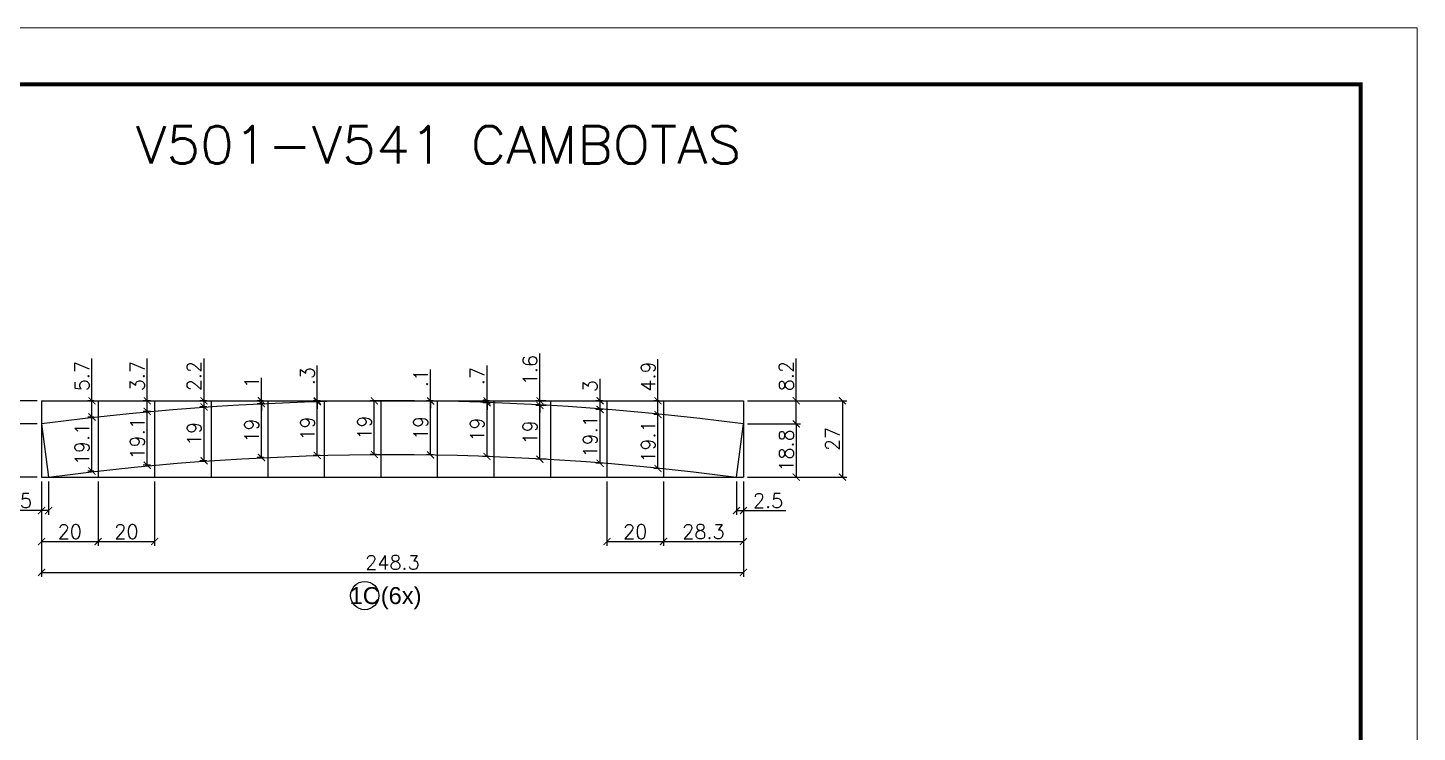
# Model space of a CAD drawing. Extents: x -15895 to 12929, y -2522 to 15173.
# Drawn here: x 11946 to 12929, y 4921 to 5419 of the extents above; entities that cross this region are included whole.
import ezdxf
from ezdxf.enums import TextEntityAlignment as Align

# ---------------------------------------------------------------- set-up
doc = ezdxf.new("R2010")
doc.units = 0
doc.header["$PDMODE"] = 35
doc.header["$PDSIZE"] = -10
doc.linetypes.add('DASHED', pattern=[0.75, 0.5, -0.25])
doc.layers.add('COTA', color=241, linetype='Continuous')
doc.layers.add('Romaneio', color=10, linetype='Continuous')
for name, color, linetype, lineweight in [('Folhas', 255, 'Continuous', 9), ('SARRAFO DE PRESSAO', 251, 'DASHED', 9), ('Texto Seção', 7, 'Continuous', 15)]:
    doc.layers.add(name, color=color, linetype=linetype, lineweight=lineweight)
doc.styles.add('ARIAL', font='arial.ttf')
doc.styles.add('REGUA-120', font='ROMANS.shx', dxfattribs={"height": 15})
doc.styles.add('Romans', font='romans.shx')
doc.dimstyles.new('Cota Seção (2x)', dxfattribs={"dimtxt": 10, "dimasz": 5, "dimexe": 3, "dimexo": 3, "dimgap": 2, "dimtad": 3, "dimdec": 1, "dimlfac": 0.5, "dimzin": 12, "dimdsep": 46, "dimtxsty": 'Romans', "dimblk": 'ARCHTICK', "dimcen": 0, "dimclrd": 4, "dimclre": 4, "dimclrt": 1, "dimadec": 1, "dimazin": 3, "dimtfac": 1, "dimtdec": 1, "dimtmove": 0, "dimatfit": 3, "dimldrblk": 'OBLIQUE', "dimfxl": 1, "dimtolj": 1, "dimtzin": 12, "dimarcsym": 0})

# ---------------------------------------------------------------- blocks, each defined once
blk = doc.blocks.new('9999999999')
at = {"layer": 'Folhas'}
blk.add_lwpolyline([(98138.98, 34190.21), (99623.98, 34190.21), (99623.98, 35240.21), (98138.98, 35240.21)], close=True, dxfattribs=at)
at = {"layer": 'Folhas', "color": 30, "const_width": 3}
blk.add_lwpolyline([(98213.98, 34230.21), (99583.98, 34230.21), (99583.98, 35200.21), (98213.98, 35200.21)], close=True, dxfattribs=at)
blk = doc.blocks.new('_ArchTick')
at = {"color": 0, "linetype": 'ByBlock', "const_width": 0.15}
blk.add_lwpolyline([(-0.5, -0.5), (0.5, 0.5)], dxfattribs=at)
blk = doc.blocks.new('*D2555')
at = {"layer": 'COTA', "color": 4, "lineweight": -2, "transparency": 16777216}
for p, q in [((11955.68, 5098.26), (11955.68, 5030.78)), ((12452.22, 5098.26), (12452.22, 5030.78)), ((11955.68, 5033.78), (12452.22, 5033.78))]:
    blk.add_line(p, q, dxfattribs=at)
at = {"layer": 'Defpoints', "color": 0, "transparency": 16777216}
for p in [(11955.68, 5101.26), (12452.22, 5101.26), (12452.22, 5033.78)]:
    blk.add_point(p, dxfattribs=at)
at = {"layer": 'COTA', "color": 4, "lineweight": -2, "transparency": 16777216, "xscale": 5, "yscale": 5, "zscale": 5, "rotation": 180}
blk.add_blockref('_ArchTick', (11955.68, 5033.78), dxfattribs=at)
at = {"layer": 'COTA', "color": 4, "lineweight": -2, "transparency": 16777216, "xscale": 5, "yscale": 5, "zscale": 5}
blk.add_blockref('_ArchTick', (12452.22, 5033.78), dxfattribs=at)
at = {"layer": 'COTA', "color": 1, "transparency": 16777216, "insert": (12203.95, 5040.78), "char_height": 10, "attachment_point": 5, "style": 'Romans'}
blk.add_mtext('\\A1;248.3', dxfattribs=at)
blk = doc.blocks.new('_Oblique')
at = {"color": 0, "linetype": 'ByBlock', "lineweight": -2}
blk.add_line((-0.5, -0.5), (0.5, 0.5), dxfattribs=at)
blk = doc.blocks.new('*D2556')
at = {"layer": 'COTA', "color": 4, "lineweight": -2, "transparency": 16777216}
for p, q in [((11955.68, 5098.26), (11955.68, 5052.66)), ((11995.68, 5098.26), (11995.68, 5052.66)), ((11955.68, 5055.66), (11995.68, 5055.66))]:
    blk.add_line(p, q, dxfattribs=at)
at = {"layer": 'Defpoints', "color": 0, "transparency": 16777216}
for p in [(11955.68, 5101.26), (11995.68, 5101.26), (11995.68, 5055.66)]:
    blk.add_point(p, dxfattribs=at)
at = {"layer": 'COTA', "color": 4, "lineweight": -2, "transparency": 16777216, "xscale": 5, "yscale": 5, "zscale": 5, "rotation": 180}
blk.add_blockref('_ArchTick', (11955.68, 5055.66), dxfattribs=at)
at = {"layer": 'COTA', "color": 4, "lineweight": -2, "transparency": 16777216, "xscale": 5, "yscale": 5, "zscale": 5}
blk.add_blockref('_ArchTick', (11995.68, 5055.66), dxfattribs=at)
at = {"layer": 'COTA', "color": 1, "transparency": 16777216, "insert": (11975.68, 5062.66), "char_height": 10, "attachment_point": 5, "style": 'Romans'}
blk.add_mtext('\\A1;20', dxfattribs=at)
blk = doc.blocks.new('*D2557')
at = {"layer": 'COTA', "color": 4, "lineweight": -2, "transparency": 16777216}
for p, q in [((11995.68, 5098.26), (11995.68, 5052.66)), ((12035.68, 5098.26), (12035.68, 5052.66)), ((11995.68, 5055.66), (12035.68, 5055.66))]:
    blk.add_line(p, q, dxfattribs=at)
at = {"layer": 'Defpoints', "color": 0, "transparency": 16777216}
for p in [(11995.68, 5101.26), (12035.68, 5101.26), (12035.68, 5055.66)]:
    blk.add_point(p, dxfattribs=at)
at = {"layer": 'COTA', "color": 4, "lineweight": -2, "transparency": 16777216, "xscale": 5, "yscale": 5, "zscale": 5, "rotation": 180}
blk.add_blockref('_ArchTick', (11995.68, 5055.66), dxfattribs=at)
at = {"layer": 'COTA', "color": 4, "lineweight": -2, "transparency": 16777216, "xscale": 5, "yscale": 5, "zscale": 5}
blk.add_blockref('_ArchTick', (12035.68, 5055.66), dxfattribs=at)
at = {"layer": 'COTA', "color": 1, "transparency": 16777216, "insert": (12015.68, 5062.66), "char_height": 10, "attachment_point": 5, "style": 'Romans'}
blk.add_mtext('\\A1;20', dxfattribs=at)
blk = doc.blocks.new('*D2579')
at = {"layer": 'COTA', "color": 4, "lineweight": -2, "transparency": 16777216}
for p, q in [((12355.68, 5098.26), (12355.68, 5052.66)), ((12395.68, 5098.26), (12395.68, 5052.66)), ((12355.68, 5055.66), (12395.68, 5055.66))]:
    blk.add_line(p, q, dxfattribs=at)
at = {"layer": 'Defpoints', "color": 0, "transparency": 16777216}
for p in [(12355.68, 5101.26), (12395.68, 5101.26), (12395.68, 5055.66)]:
    blk.add_point(p, dxfattribs=at)
at = {"layer": 'COTA', "color": 4, "lineweight": -2, "transparency": 16777216, "xscale": 5, "yscale": 5, "zscale": 5, "rotation": 180}
blk.add_blockref('_ArchTick', (12355.68, 5055.66), dxfattribs=at)
at = {"layer": 'COTA', "color": 4, "lineweight": -2, "transparency": 16777216, "xscale": 5, "yscale": 5, "zscale": 5}
blk.add_blockref('_ArchTick', (12395.68, 5055.66), dxfattribs=at)
at = {"layer": 'COTA', "color": 1, "transparency": 16777216, "insert": (12375.68, 5062.66), "char_height": 10, "attachment_point": 5, "style": 'Romans'}
blk.add_mtext('\\A1;20', dxfattribs=at)
blk = doc.blocks.new('*D2580')
at = {"layer": 'COTA', "color": 4, "lineweight": -2, "transparency": 16777216}
for p, q in [((12395.68, 5098.26), (12395.68, 5052.66)), ((12452.22, 5098.26), (12452.22, 5052.66)), ((12395.68, 5055.66), (12452.22, 5055.66))]:
    blk.add_line(p, q, dxfattribs=at)
at = {"layer": 'Defpoints', "color": 0, "transparency": 16777216}
for p in [(12395.68, 5101.26), (12452.22, 5101.26), (12452.22, 5055.66)]:
    blk.add_point(p, dxfattribs=at)
at = {"layer": 'COTA', "color": 4, "lineweight": -2, "transparency": 16777216, "xscale": 5, "yscale": 5, "zscale": 5, "rotation": 180}
blk.add_blockref('_ArchTick', (12395.68, 5055.66), dxfattribs=at)
at = {"layer": 'COTA', "color": 4, "lineweight": -2, "transparency": 16777216, "xscale": 5, "yscale": 5, "zscale": 5}
blk.add_blockref('_ArchTick', (12452.22, 5055.66), dxfattribs=at)
at = {"layer": 'COTA', "color": 1, "transparency": 16777216, "insert": (12423.95, 5062.66), "char_height": 10, "attachment_point": 5, "style": 'Romans'}
blk.add_mtext('\\A1;28.3', dxfattribs=at)
blk = doc.blocks.new('*D2581')
at = {"layer": 'COTA', "color": 4, "lineweight": -2, "transparency": 16777216}
for p, q in [((11955.68, 5098.26), (11955.68, 5074.58)), ((11960.65, 5098.26), (11960.65, 5074.58)), ((11955.68, 5077.58), (11925.72, 5077.58)), ((11960.65, 5077.58), (11955.68, 5077.58))]:
    blk.add_line(p, q, dxfattribs=at)
at = {"layer": 'Defpoints', "color": 0, "transparency": 16777216}
for p in [(11955.68, 5101.26), (11960.65, 5101.26), (11955.68, 5077.58)]:
    blk.add_point(p, dxfattribs=at)
at = {"layer": 'COTA', "color": 4, "lineweight": -2, "transparency": 16777216, "xscale": 5, "yscale": 5, "zscale": 5, "rotation": 180}
blk.add_blockref('_ArchTick', (11955.68, 5077.58), dxfattribs=at)
at = {"layer": 'COTA', "color": 4, "lineweight": -2, "transparency": 16777216, "xscale": 5, "yscale": 5, "zscale": 5}
blk.add_blockref('_ArchTick', (11960.65, 5077.58), dxfattribs=at)
at = {"layer": 'COTA', "color": 1, "transparency": 16777216, "insert": (11938.2, 5084.58), "char_height": 10, "attachment_point": 5, "style": 'Romans'}
blk.add_mtext('\\A1;2.5', dxfattribs=at)
blk = doc.blocks.new('*D2582')
at = {"layer": 'COTA', "color": 4, "lineweight": -2, "transparency": 16777216}
for p, q in [((12447.25, 5098.26), (12447.25, 5074.58)), ((12452.22, 5098.26), (12452.22, 5074.58)), ((12447.25, 5077.58), (12452.22, 5077.58)), ((12452.22, 5077.58), (12482.18, 5077.58))]:
    blk.add_line(p, q, dxfattribs=at)
at = {"layer": 'Defpoints', "color": 0, "transparency": 16777216}
for p in [(12447.25, 5101.26), (12452.22, 5101.26), (12452.22, 5077.58)]:
    blk.add_point(p, dxfattribs=at)
at = {"layer": 'COTA', "color": 4, "lineweight": -2, "transparency": 16777216, "xscale": 5, "yscale": 5, "zscale": 5, "rotation": 180}
blk.add_blockref('_ArchTick', (12447.25, 5077.58), dxfattribs=at)
at = {"layer": 'COTA', "color": 4, "lineweight": -2, "transparency": 16777216, "xscale": 5, "yscale": 5, "zscale": 5}
blk.add_blockref('_ArchTick', (12452.22, 5077.58), dxfattribs=at)
at = {"layer": 'COTA', "color": 1, "transparency": 16777216, "insert": (12469.7, 5084.58), "char_height": 10, "attachment_point": 5, "style": 'Romans'}
blk.add_mtext('\\A1;2.5', dxfattribs=at)
blk = doc.blocks.new('*D2583')
at = {"layer": 'COTA', "color": 4, "lineweight": -2, "transparency": 16777216}
for p, q in [((11952.68, 5138.93), (11924.78, 5138.93)), ((11927.78, 5138.93), (11927.78, 5101.26)), ((11952.68, 5101.26), (11924.78, 5101.26))]:
    blk.add_line(p, q, dxfattribs=at)
at = {"layer": 'Defpoints', "color": 0, "transparency": 16777216}
for p in [(11955.68, 5138.93), (11927.78, 5101.26), (11955.68, 5101.26)]:
    blk.add_point(p, dxfattribs=at)
at = {"layer": 'COTA', "color": 4, "lineweight": -2, "transparency": 16777216, "xscale": 5, "yscale": 5, "zscale": 5}
for p, rotation in [((11927.78, 5138.93), 90), ((11927.78, 5101.26), 270)]:
    blk.add_blockref('_ArchTick', p, dxfattribs=dict(at, rotation=rotation))
at = {"layer": 'COTA', "color": 1, "transparency": 16777216, "insert": (11920.78, 5120.09), "char_height": 10, "attachment_point": 5, "rotation": 90, "style": 'Romans'}
blk.add_mtext('\\A1;18.8', dxfattribs=at)
blk = doc.blocks.new('*D2584')
at = {"layer": 'COTA', "color": 4, "lineweight": -2, "transparency": 16777216}
for p, q in [((11927.78, 5155.25), (11927.78, 5185.2)), ((11952.68, 5155.25), (11924.78, 5155.25)), ((11927.78, 5138.93), (11927.78, 5155.25)), ((11952.68, 5138.93), (11924.78, 5138.93))]:
    blk.add_line(p, q, dxfattribs=at)
at = {"layer": 'Defpoints', "color": 0, "transparency": 16777216}
for p in [(11927.78, 5155.25), (11955.68, 5155.25), (11955.68, 5138.93)]:
    blk.add_point(p, dxfattribs=at)
at = {"layer": 'COTA', "color": 4, "lineweight": -2, "transparency": 16777216, "xscale": 5, "yscale": 5, "zscale": 5}
for p, rotation in [((11927.78, 5155.25), 90), ((11927.78, 5138.93), 270)]:
    blk.add_blockref('_ArchTick', p, dxfattribs=dict(at, rotation=rotation))
at = {"layer": 'COTA', "color": 1, "transparency": 16777216, "insert": (11920.78, 5172.73), "char_height": 10, "attachment_point": 5, "rotation": 90, "style": 'Romans'}
blk.add_mtext('\\A1;8.2', dxfattribs=at)
blk = doc.blocks.new('*D2585')
at = {"layer": 'COTA', "color": 4, "lineweight": -2, "transparency": 16777216}
for p, q in [((11992.68, 5143.78), (11988.32, 5143.78)), ((11991.32, 5105.54), (11991.32, 5143.78)), ((11992.68, 5105.54), (11988.32, 5105.54))]:
    blk.add_line(p, q, dxfattribs=at)
at = {"layer": 'Defpoints', "color": 0, "transparency": 16777216}
for p in [(11991.32, 5143.78), (11995.68, 5143.78), (11995.68, 5105.54)]:
    blk.add_point(p, dxfattribs=at)
at = {"layer": 'COTA', "color": 4, "lineweight": -2, "transparency": 16777216, "xscale": 5, "yscale": 5, "zscale": 5}
for p, rotation in [((11991.32, 5143.78), 90), ((11991.32, 5105.54), 270)]:
    blk.add_blockref('_ArchTick', p, dxfattribs=dict(at, rotation=rotation))
at = {"layer": 'COTA', "color": 1, "transparency": 16777216, "insert": (11984.32, 5124.66), "char_height": 10, "attachment_point": 5, "rotation": 90, "style": 'Romans'}
blk.add_mtext('\\A1;19.1', dxfattribs=at)
blk = doc.blocks.new('*D2586')
at = {"layer": 'COTA', "color": 4, "lineweight": -2, "transparency": 16777216}
for p, q in [((11991.32, 5155.25), (11991.32, 5185.2)), ((11992.68, 5155.25), (11988.32, 5155.25)), ((11991.32, 5143.78), (11991.32, 5155.25)), ((11992.68, 5143.78), (11988.32, 5143.78))]:
    blk.add_line(p, q, dxfattribs=at)
at = {"layer": 'Defpoints', "color": 0, "transparency": 16777216}
for p in [(11991.32, 5155.25), (11995.68, 5155.25), (11995.68, 5143.78)]:
    blk.add_point(p, dxfattribs=at)
at = {"layer": 'COTA', "color": 4, "lineweight": -2, "transparency": 16777216, "xscale": 5, "yscale": 5, "zscale": 5}
for p, rotation in [((11991.32, 5155.25), 90), ((11991.32, 5143.78), 270)]:
    blk.add_blockref('_ArchTick', p, dxfattribs=dict(at, rotation=rotation))
at = {"layer": 'COTA', "color": 1, "transparency": 16777216, "insert": (11984.32, 5172.73), "char_height": 10, "attachment_point": 5, "rotation": 90, "style": 'Romans'}
blk.add_mtext('\\A1;5.7', dxfattribs=at)
blk = doc.blocks.new('*D2587')
at = {"layer": 'COTA', "color": 4, "lineweight": -2, "transparency": 16777216}
for p, q in [((12032.68, 5147.77), (12027.46, 5147.77)), ((12030.46, 5109.62), (12030.46, 5147.77)), ((12032.68, 5109.62), (12027.46, 5109.62))]:
    blk.add_line(p, q, dxfattribs=at)
at = {"layer": 'Defpoints', "color": 0, "transparency": 16777216}
for p in [(12030.46, 5147.77), (12035.68, 5147.77), (12035.68, 5109.62)]:
    blk.add_point(p, dxfattribs=at)
at = {"layer": 'COTA', "color": 4, "lineweight": -2, "transparency": 16777216, "xscale": 5, "yscale": 5, "zscale": 5}
for p, rotation in [((12030.46, 5147.77), 90), ((12030.46, 5109.62), 270)]:
    blk.add_blockref('_ArchTick', p, dxfattribs=dict(at, rotation=rotation))
at = {"layer": 'COTA', "color": 1, "transparency": 16777216, "insert": (12023.46, 5128.69), "char_height": 10, "attachment_point": 5, "rotation": 90, "style": 'Romans'}
blk.add_mtext('\\A1;19.1', dxfattribs=at)
blk = doc.blocks.new('*D2568')
at = {"layer": 'COTA', "color": 4, "lineweight": -2, "transparency": 16777216}
for p, q in [((12030.46, 5155.25), (12030.46, 5185.2)), ((12032.68, 5155.25), (12027.46, 5155.25)), ((12030.46, 5147.77), (12030.46, 5155.25)), ((12032.68, 5147.77), (12027.46, 5147.77))]:
    blk.add_line(p, q, dxfattribs=at)
at = {"layer": 'Defpoints', "color": 0, "transparency": 16777216}
for p in [(12030.46, 5155.25), (12035.68, 5155.25), (12035.68, 5147.77)]:
    blk.add_point(p, dxfattribs=at)
at = {"layer": 'COTA', "color": 4, "lineweight": -2, "transparency": 16777216, "xscale": 5, "yscale": 5, "zscale": 5}
for p, rotation in [((12030.46, 5155.25), 90), ((12030.46, 5147.77), 270)]:
    blk.add_blockref('_ArchTick', p, dxfattribs=dict(at, rotation=rotation))
at = {"layer": 'COTA', "color": 1, "transparency": 16777216, "insert": (12023.46, 5172.73), "char_height": 10, "attachment_point": 5, "rotation": 90, "style": 'Romans'}
blk.add_mtext('\\A1;3.7', dxfattribs=at)
blk = doc.blocks.new('*D2569')
at = {"layer": 'COTA', "color": 4, "lineweight": -2, "transparency": 16777216}
for p, q in [((12072.68, 5150.91), (12067.63, 5150.91)), ((12070.63, 5112.82), (12070.63, 5150.91)), ((12072.68, 5112.82), (12067.63, 5112.82))]:
    blk.add_line(p, q, dxfattribs=at)
at = {"layer": 'Defpoints', "color": 0, "transparency": 16777216}
for p in [(12070.63, 5150.91), (12075.68, 5150.91), (12075.68, 5112.82)]:
    blk.add_point(p, dxfattribs=at)
at = {"layer": 'COTA', "color": 4, "lineweight": -2, "transparency": 16777216, "xscale": 5, "yscale": 5, "zscale": 5}
for p, rotation in [((12070.63, 5150.91), 90), ((12070.63, 5112.82), 270)]:
    blk.add_blockref('_ArchTick', p, dxfattribs=dict(at, rotation=rotation))
at = {"layer": 'COTA', "color": 1, "transparency": 16777216, "insert": (12063.63, 5131.86), "char_height": 10, "attachment_point": 5, "rotation": 90, "style": 'Romans'}
blk.add_mtext('\\A1;19', dxfattribs=at)
blk = doc.blocks.new('*D2570')
at = {"layer": 'COTA', "color": 4, "lineweight": -2, "transparency": 16777216}
for p, q in [((12070.63, 5155.25), (12070.63, 5185.2)), ((12072.68, 5155.25), (12067.63, 5155.25)), ((12070.63, 5150.91), (12070.63, 5155.25)), ((12072.68, 5150.91), (12067.63, 5150.91))]:
    blk.add_line(p, q, dxfattribs=at)
at = {"layer": 'Defpoints', "color": 0, "transparency": 16777216}
for p in [(12070.63, 5155.25), (12075.68, 5155.25), (12075.68, 5150.91)]:
    blk.add_point(p, dxfattribs=at)
at = {"layer": 'COTA', "color": 4, "lineweight": -2, "transparency": 16777216, "xscale": 5, "yscale": 5, "zscale": 5}
for p, rotation in [((12070.63, 5155.25), 90), ((12070.63, 5150.91), 270)]:
    blk.add_blockref('_ArchTick', p, dxfattribs=dict(at, rotation=rotation))
at = {"layer": 'COTA', "color": 1, "transparency": 16777216, "insert": (12063.63, 5172.73), "char_height": 10, "attachment_point": 5, "rotation": 90, "style": 'Romans'}
blk.add_mtext('\\A1;2.2', dxfattribs=at)
blk = doc.blocks.new('*D2571')
at = {"layer": 'COTA', "color": 4, "lineweight": -2, "transparency": 16777216}
for p, q in [((12112.68, 5153.19), (12108.28, 5153.19)), ((12111.28, 5115.15), (12111.28, 5153.19)), ((12112.68, 5115.15), (12108.28, 5115.15))]:
    blk.add_line(p, q, dxfattribs=at)
at = {"layer": 'Defpoints', "color": 0, "transparency": 16777216}
for p in [(12111.28, 5153.19), (12115.68, 5153.19), (12115.68, 5115.15)]:
    blk.add_point(p, dxfattribs=at)
at = {"layer": 'COTA', "color": 4, "lineweight": -2, "transparency": 16777216, "xscale": 5, "yscale": 5, "zscale": 5}
for p, rotation in [((12111.28, 5153.19), 90), ((12111.28, 5115.15), 270)]:
    blk.add_blockref('_ArchTick', p, dxfattribs=dict(at, rotation=rotation))
at = {"layer": 'COTA', "color": 1, "transparency": 16777216, "insert": (12104.28, 5134.17), "char_height": 10, "attachment_point": 5, "rotation": 90, "style": 'Romans'}
blk.add_mtext('\\A1;19', dxfattribs=at)
blk = doc.blocks.new('*D2572')
at = {"layer": 'COTA', "color": 4, "lineweight": -2, "transparency": 16777216}
for p, q in [((12111.28, 5155.25), (12111.28, 5171.63)), ((12112.68, 5155.25), (12108.28, 5155.25)), ((12112.68, 5153.19), (12108.28, 5153.19)), ((12111.28, 5153.19), (12111.28, 5155.25)), ((12111.28, 5153.19), (12111.28, 5148.19))]:
    blk.add_line(p, q, dxfattribs=at)
at = {"layer": 'Defpoints', "color": 0, "transparency": 16777216}
for p in [(12111.28, 5155.25), (12115.68, 5155.25), (12115.68, 5153.19)]:
    blk.add_point(p, dxfattribs=at)
at = {"layer": 'COTA', "color": 4, "lineweight": -2, "transparency": 16777216, "xscale": 5, "yscale": 5, "zscale": 5}
for p, rotation in [((12111.28, 5155.25), 270), ((12111.28, 5153.19), 90)]:
    blk.add_blockref('_ArchTick', p, dxfattribs=dict(at, rotation=rotation))
at = {"layer": 'COTA', "color": 1, "transparency": 16777216, "insert": (12104.28, 5168.44), "char_height": 10, "attachment_point": 5, "rotation": 90, "style": 'Romans'}
blk.add_mtext('\\A1;1', dxfattribs=at)
blk = doc.blocks.new('*D2573')
at = {"layer": 'COTA', "color": 4, "lineweight": -2, "transparency": 16777216}
for p, q in [((12152.68, 5154.64), (12147.76, 5154.64)), ((12150.76, 5116.62), (12150.76, 5154.64)), ((12152.68, 5116.62), (12147.76, 5116.62))]:
    blk.add_line(p, q, dxfattribs=at)
at = {"layer": 'Defpoints', "color": 0, "transparency": 16777216}
for p in [(12150.76, 5154.64), (12155.68, 5154.64), (12155.68, 5116.62)]:
    blk.add_point(p, dxfattribs=at)
at = {"layer": 'COTA', "color": 4, "lineweight": -2, "transparency": 16777216, "xscale": 5, "yscale": 5, "zscale": 5}
for p, rotation in [((12150.76, 5154.64), 90), ((12150.76, 5116.62), 270)]:
    blk.add_blockref('_ArchTick', p, dxfattribs=dict(at, rotation=rotation))
at = {"layer": 'COTA', "color": 1, "transparency": 16777216, "insert": (12143.76, 5135.63), "char_height": 10, "attachment_point": 5, "rotation": 90, "style": 'Romans'}
blk.add_mtext('\\A1;19', dxfattribs=at)
blk = doc.blocks.new('*D2574')
at = {"layer": 'COTA', "color": 4, "lineweight": -2, "transparency": 16777216}
for p, q in [((12150.76, 5155.25), (12150.76, 5180.2)), ((12152.68, 5155.25), (12147.76, 5155.25)), ((12152.68, 5154.64), (12147.76, 5154.64)), ((12150.76, 5154.64), (12150.76, 5155.25)), ((12150.76, 5154.64), (12150.76, 5149.64))]:
    blk.add_line(p, q, dxfattribs=at)
at = {"layer": 'Defpoints', "color": 0, "transparency": 16777216}
for p in [(12150.76, 5155.25), (12155.68, 5155.25), (12155.68, 5154.64)]:
    blk.add_point(p, dxfattribs=at)
at = {"layer": 'COTA', "color": 4, "lineweight": -2, "transparency": 16777216, "xscale": 5, "yscale": 5, "zscale": 5}
for p, rotation in [((12150.76, 5155.25), 270), ((12150.76, 5154.64), 90)]:
    blk.add_blockref('_ArchTick', p, dxfattribs=dict(at, rotation=rotation))
at = {"layer": 'COTA', "color": 1, "transparency": 16777216, "insert": (12143.76, 5172.73), "char_height": 10, "attachment_point": 5, "rotation": 90, "style": 'Romans'}
blk.add_mtext('\\A1;.3', dxfattribs=at)
blk = doc.blocks.new('*D2575')
at = {"layer": 'COTA', "color": 4, "lineweight": -2, "transparency": 16777216}
for p, q in [((12192.68, 5155.23), (12188.09, 5155.23)), ((12191.09, 5117.23), (12191.09, 5155.23)), ((12192.68, 5117.23), (12188.09, 5117.23))]:
    blk.add_line(p, q, dxfattribs=at)
at = {"layer": 'Defpoints', "color": 0, "transparency": 16777216}
for p in [(12191.09, 5155.23), (12195.68, 5155.23), (12195.68, 5117.23)]:
    blk.add_point(p, dxfattribs=at)
at = {"layer": 'COTA', "color": 4, "lineweight": -2, "transparency": 16777216, "xscale": 5, "yscale": 5, "zscale": 5}
for p, rotation in [((12191.09, 5155.23), 90), ((12191.09, 5117.23), 270)]:
    blk.add_blockref('_ArchTick', p, dxfattribs=dict(at, rotation=rotation))
at = {"layer": 'COTA', "color": 1, "transparency": 16777216, "insert": (12184.09, 5136.23), "char_height": 10, "attachment_point": 5, "rotation": 90, "style": 'Romans'}
blk.add_mtext('\\A1;19', dxfattribs=at)
blk = doc.blocks.new('*D2576')
at = {"layer": 'COTA', "color": 4, "lineweight": -2, "transparency": 16777216}
for p, q in [((12232.68, 5154.98), (12227.93, 5154.98)), ((12230.93, 5116.98), (12230.93, 5154.98)), ((12232.68, 5116.98), (12227.93, 5116.98))]:
    blk.add_line(p, q, dxfattribs=at)
at = {"layer": 'Defpoints', "color": 0, "transparency": 16777216}
for p in [(12230.93, 5154.98), (12235.68, 5154.98), (12235.68, 5116.98)]:
    blk.add_point(p, dxfattribs=at)
at = {"layer": 'COTA', "color": 4, "lineweight": -2, "transparency": 16777216, "xscale": 5, "yscale": 5, "zscale": 5}
for p, rotation in [((12230.93, 5154.98), 90), ((12230.93, 5116.98), 270)]:
    blk.add_blockref('_ArchTick', p, dxfattribs=dict(at, rotation=rotation))
at = {"layer": 'COTA', "color": 1, "transparency": 16777216, "insert": (12223.93, 5135.98), "char_height": 10, "attachment_point": 5, "rotation": 90, "style": 'Romans'}
blk.add_mtext('\\A1;19', dxfattribs=at)
blk = doc.blocks.new('*D2577')
at = {"layer": 'COTA', "color": 4, "lineweight": -2, "transparency": 16777216}
for p, q in [((12230.93, 5155.25), (12230.93, 5177.35)), ((12232.68, 5155.25), (12227.93, 5155.25)), ((12232.68, 5154.98), (12227.93, 5154.98)), ((12230.93, 5154.98), (12230.93, 5155.25)), ((12230.93, 5154.98), (12230.93, 5149.98))]:
    blk.add_line(p, q, dxfattribs=at)
at = {"layer": 'Defpoints', "color": 0, "transparency": 16777216}
for p in [(12230.93, 5155.25), (12235.68, 5155.25), (12235.68, 5154.98)]:
    blk.add_point(p, dxfattribs=at)
at = {"layer": 'COTA', "color": 4, "lineweight": -2, "transparency": 16777216, "xscale": 5, "yscale": 5, "zscale": 5}
for p, rotation in [((12230.93, 5155.25), 270), ((12230.93, 5154.98), 90)]:
    blk.add_blockref('_ArchTick', p, dxfattribs=dict(at, rotation=rotation))
at = {"layer": 'COTA', "color": 1, "transparency": 16777216, "insert": (12223.93, 5171.3), "char_height": 10, "attachment_point": 5, "rotation": 90, "style": 'Romans'}
blk.add_mtext('\\A1;.1', dxfattribs=at)
blk = doc.blocks.new('*D2578')
at = {"layer": 'COTA', "color": 4, "lineweight": -2, "transparency": 16777216}
for p, q in [((12272.68, 5153.89), (12267.84, 5153.89)), ((12270.84, 5115.87), (12270.84, 5153.89)), ((12272.68, 5115.87), (12267.84, 5115.87))]:
    blk.add_line(p, q, dxfattribs=at)
at = {"layer": 'Defpoints', "color": 0, "transparency": 16777216}
for p in [(12270.84, 5153.89), (12275.68, 5153.89), (12275.68, 5115.87)]:
    blk.add_point(p, dxfattribs=at)
at = {"layer": 'COTA', "color": 4, "lineweight": -2, "transparency": 16777216, "xscale": 5, "yscale": 5, "zscale": 5}
for p, rotation in [((12270.84, 5153.89), 90), ((12270.84, 5115.87), 270)]:
    blk.add_blockref('_ArchTick', p, dxfattribs=dict(at, rotation=rotation))
at = {"layer": 'COTA', "color": 1, "transparency": 16777216, "insert": (12263.84, 5134.88), "char_height": 10, "attachment_point": 5, "rotation": 90, "style": 'Romans'}
blk.add_mtext('\\A1;19', dxfattribs=at)
blk = doc.blocks.new('*D2545')
at = {"layer": 'COTA', "color": 4, "lineweight": -2, "transparency": 16777216}
for p, q in [((12270.84, 5155.25), (12270.84, 5180.2)), ((12272.68, 5155.25), (12267.84, 5155.25)), ((12272.68, 5153.89), (12267.84, 5153.89)), ((12270.84, 5153.89), (12270.84, 5155.25)), ((12270.84, 5153.89), (12270.84, 5148.89))]:
    blk.add_line(p, q, dxfattribs=at)
at = {"layer": 'Defpoints', "color": 0, "transparency": 16777216}
for p in [(12270.84, 5155.25), (12275.68, 5155.25), (12275.68, 5153.89)]:
    blk.add_point(p, dxfattribs=at)
at = {"layer": 'COTA', "color": 4, "lineweight": -2, "transparency": 16777216, "xscale": 5, "yscale": 5, "zscale": 5}
for p, rotation in [((12270.84, 5155.25), 270), ((12270.84, 5153.89), 90)]:
    blk.add_blockref('_ArchTick', p, dxfattribs=dict(at, rotation=rotation))
at = {"layer": 'COTA', "color": 1, "transparency": 16777216, "insert": (12263.84, 5172.73), "char_height": 10, "attachment_point": 5, "rotation": 90, "style": 'Romans'}
blk.add_mtext('\\A1;.7', dxfattribs=at)
blk = doc.blocks.new('*D2546')
at = {"layer": 'COTA', "color": 4, "lineweight": -2, "transparency": 16777216}
for p, q in [((12312.68, 5151.96), (12305.28, 5151.96)), ((12308.28, 5113.89), (12308.28, 5151.96)), ((12312.68, 5113.89), (12305.28, 5113.89))]:
    blk.add_line(p, q, dxfattribs=at)
at = {"layer": 'Defpoints', "color": 0, "transparency": 16777216}
for p in [(12308.28, 5151.96), (12315.68, 5151.96), (12315.68, 5113.89)]:
    blk.add_point(p, dxfattribs=at)
at = {"layer": 'COTA', "color": 4, "lineweight": -2, "transparency": 16777216, "xscale": 5, "yscale": 5, "zscale": 5}
for p, rotation in [((12308.28, 5151.96), 90), ((12308.28, 5113.89), 270)]:
    blk.add_blockref('_ArchTick', p, dxfattribs=dict(at, rotation=rotation))
at = {"layer": 'COTA', "color": 1, "transparency": 16777216, "insert": (12301.28, 5132.92), "char_height": 10, "attachment_point": 5, "rotation": 90, "style": 'Romans'}
blk.add_mtext('\\A1;19', dxfattribs=at)
blk = doc.blocks.new('*D2547')
at = {"layer": 'COTA', "color": 4, "lineweight": -2, "transparency": 16777216}
for p, q in [((12308.28, 5155.25), (12308.28, 5188.77)), ((12312.68, 5155.25), (12305.28, 5155.25)), ((12312.68, 5151.96), (12305.28, 5151.96)), ((12308.28, 5151.96), (12308.28, 5155.25)), ((12308.28, 5151.96), (12308.28, 5146.96))]:
    blk.add_line(p, q, dxfattribs=at)
at = {"layer": 'Defpoints', "color": 0, "transparency": 16777216}
for p in [(12308.28, 5155.25), (12315.68, 5155.25), (12315.68, 5151.96)]:
    blk.add_point(p, dxfattribs=at)
at = {"layer": 'COTA', "color": 4, "lineweight": -2, "transparency": 16777216, "xscale": 5, "yscale": 5, "zscale": 5}
for p, rotation in [((12308.28, 5155.25), 270), ((12308.28, 5151.96), 90)]:
    blk.add_blockref('_ArchTick', p, dxfattribs=dict(at, rotation=rotation))
at = {"layer": 'COTA', "color": 1, "transparency": 16777216, "insert": (12301.28, 5177.01), "char_height": 10, "attachment_point": 5, "rotation": 90, "style": 'Romans'}
blk.add_mtext('\\A1;1.6', dxfattribs=at)
blk = doc.blocks.new('*D2548')
at = {"layer": 'COTA', "color": 4, "lineweight": -2, "transparency": 16777216}
for p, q in [((12352.68, 5149.17), (12347.85, 5149.17)), ((12350.85, 5111.05), (12350.85, 5149.17)), ((12352.68, 5111.05), (12347.85, 5111.05))]:
    blk.add_line(p, q, dxfattribs=at)
at = {"layer": 'Defpoints', "color": 0, "transparency": 16777216}
for p in [(12350.85, 5149.17), (12355.68, 5149.17), (12355.68, 5111.05)]:
    blk.add_point(p, dxfattribs=at)
at = {"layer": 'COTA', "color": 4, "lineweight": -2, "transparency": 16777216, "xscale": 5, "yscale": 5, "zscale": 5}
for p, rotation in [((12350.85, 5149.17), 90), ((12350.85, 5111.05), 270)]:
    blk.add_blockref('_ArchTick', p, dxfattribs=dict(at, rotation=rotation))
at = {"layer": 'COTA', "color": 1, "transparency": 16777216, "insert": (12343.85, 5130.11), "char_height": 10, "attachment_point": 5, "rotation": 90, "style": 'Romans'}
blk.add_mtext('\\A1;19.1', dxfattribs=at)
blk = doc.blocks.new('*D2549')
at = {"layer": 'COTA', "color": 4, "lineweight": -2, "transparency": 16777216}
for p, q in [((12350.85, 5155.25), (12350.85, 5170.92)), ((12352.68, 5155.25), (12347.85, 5155.25)), ((12350.85, 5149.17), (12350.85, 5155.25)), ((12352.68, 5149.17), (12347.85, 5149.17))]:
    blk.add_line(p, q, dxfattribs=at)
at = {"layer": 'Defpoints', "color": 0, "transparency": 16777216}
for p in [(12350.85, 5155.25), (12355.68, 5155.25), (12355.68, 5149.17)]:
    blk.add_point(p, dxfattribs=at)
at = {"layer": 'COTA', "color": 4, "lineweight": -2, "transparency": 16777216, "xscale": 5, "yscale": 5, "zscale": 5}
for p, rotation in [((12350.85, 5155.25), 90), ((12350.85, 5149.17), 270)]:
    blk.add_blockref('_ArchTick', p, dxfattribs=dict(at, rotation=rotation))
at = {"layer": 'COTA', "color": 1, "transparency": 16777216, "insert": (12343.85, 5165.58), "char_height": 10, "attachment_point": 5, "rotation": 90, "style": 'Romans'}
blk.add_mtext('\\A1;3', dxfattribs=at)
blk = doc.blocks.new('*D2550')
at = {"layer": 'COTA', "color": 4, "lineweight": -2, "transparency": 16777216}
for p, q in [((12392.68, 5145.54), (12388.78, 5145.54)), ((12391.78, 5107.34), (12391.78, 5145.54)), ((12392.68, 5107.34), (12388.78, 5107.34))]:
    blk.add_line(p, q, dxfattribs=at)
at = {"layer": 'Defpoints', "color": 0, "transparency": 16777216}
for p in [(12391.78, 5145.54), (12395.68, 5145.54), (12395.68, 5107.34)]:
    blk.add_point(p, dxfattribs=at)
at = {"layer": 'COTA', "color": 4, "lineweight": -2, "transparency": 16777216, "xscale": 5, "yscale": 5, "zscale": 5}
for p, rotation in [((12391.78, 5145.54), 90), ((12391.78, 5107.34), 270)]:
    blk.add_blockref('_ArchTick', p, dxfattribs=dict(at, rotation=rotation))
at = {"layer": 'COTA', "color": 1, "transparency": 16777216, "insert": (12384.78, 5126.44), "char_height": 10, "attachment_point": 5, "rotation": 90, "style": 'Romans'}
blk.add_mtext('\\A1;19.1', dxfattribs=at)
blk = doc.blocks.new('*D2551')
at = {"layer": 'COTA', "color": 4, "lineweight": -2, "transparency": 16777216}
for p, q in [((12391.78, 5155.25), (12391.78, 5184.73)), ((12392.68, 5155.25), (12388.78, 5155.25)), ((12391.78, 5145.54), (12391.78, 5155.25)), ((12392.68, 5145.54), (12388.78, 5145.54))]:
    blk.add_line(p, q, dxfattribs=at)
at = {"layer": 'Defpoints', "color": 0, "transparency": 16777216}
for p in [(12391.78, 5155.25), (12395.68, 5155.25), (12395.68, 5145.54)]:
    blk.add_point(p, dxfattribs=at)
at = {"layer": 'COTA', "color": 4, "lineweight": -2, "transparency": 16777216, "xscale": 5, "yscale": 5, "zscale": 5}
for p, rotation in [((12391.78, 5155.25), 90), ((12391.78, 5145.54), 270)]:
    blk.add_blockref('_ArchTick', p, dxfattribs=dict(at, rotation=rotation))
at = {"layer": 'COTA', "color": 1, "transparency": 16777216, "insert": (12384.78, 5172.49), "char_height": 10, "attachment_point": 5, "rotation": 90, "style": 'Romans'}
blk.add_mtext('\\A1;4.9', dxfattribs=at)
blk = doc.blocks.new('*D2552')
at = {"layer": 'COTA', "color": 4, "lineweight": -2, "transparency": 16777216}
for p, q in [((12455.22, 5138.93), (12492.61, 5138.93)), ((12489.61, 5138.93), (12489.61, 5101.26)), ((12455.22, 5101.26), (12492.61, 5101.26))]:
    blk.add_line(p, q, dxfattribs=at)
at = {"layer": 'Defpoints', "color": 0, "transparency": 16777216}
for p in [(12452.22, 5138.93), (12452.22, 5101.26), (12489.61, 5101.26)]:
    blk.add_point(p, dxfattribs=at)
at = {"layer": 'COTA', "color": 4, "lineweight": -2, "transparency": 16777216, "xscale": 5, "yscale": 5, "zscale": 5}
for p, rotation in [((12489.61, 5138.93), 90), ((12489.61, 5101.26), 270)]:
    blk.add_blockref('_ArchTick', p, dxfattribs=dict(at, rotation=rotation))
at = {"layer": 'COTA', "color": 1, "transparency": 16777216, "insert": (12482.61, 5120.09), "char_height": 10, "attachment_point": 5, "rotation": 90, "style": 'Romans'}
blk.add_mtext('\\A1;18.8', dxfattribs=at)
blk = doc.blocks.new('*D2553')
at = {"layer": 'COTA', "color": 4, "lineweight": -2, "transparency": 16777216}
for p, q in [((12489.61, 5155.25), (12489.61, 5185.2)), ((12455.22, 5155.25), (12492.61, 5155.25)), ((12489.61, 5138.93), (12489.61, 5155.25)), ((12455.22, 5138.93), (12492.61, 5138.93))]:
    blk.add_line(p, q, dxfattribs=at)
at = {"layer": 'Defpoints', "color": 0, "transparency": 16777216}
for p in [(12452.22, 5155.25), (12489.61, 5155.25), (12452.22, 5138.93)]:
    blk.add_point(p, dxfattribs=at)
at = {"layer": 'COTA', "color": 4, "lineweight": -2, "transparency": 16777216, "xscale": 5, "yscale": 5, "zscale": 5}
for p, rotation in [((12489.61, 5155.25), 90), ((12489.61, 5138.93), 270)]:
    blk.add_blockref('_ArchTick', p, dxfattribs=dict(at, rotation=rotation))
at = {"layer": 'COTA', "color": 1, "transparency": 16777216, "insert": (12482.61, 5172.73), "char_height": 10, "attachment_point": 5, "rotation": 90, "style": 'Romans'}
blk.add_mtext('\\A1;8.2', dxfattribs=at)
blk = doc.blocks.new('*D2554')
at = {"layer": 'COTA', "color": 4, "lineweight": -2, "transparency": 16777216}
for p, q in [((12455.22, 5155.25), (12525.3, 5155.25)), ((12522.3, 5155.25), (12522.3, 5101.26)), ((12455.22, 5101.26), (12525.3, 5101.26))]:
    blk.add_line(p, q, dxfattribs=at)
at = {"layer": 'Defpoints', "color": 0, "transparency": 16777216}
for p in [(12452.22, 5155.25), (12452.22, 5101.26), (12522.3, 5101.26)]:
    blk.add_point(p, dxfattribs=at)
at = {"layer": 'COTA', "color": 4, "lineweight": -2, "transparency": 16777216, "xscale": 5, "yscale": 5, "zscale": 5}
for p, rotation in [((12522.3, 5155.25), 90), ((12522.3, 5101.26), 270)]:
    blk.add_blockref('_ArchTick', p, dxfattribs=dict(at, rotation=rotation))
at = {"layer": 'COTA', "color": 1, "transparency": 16777216, "insert": (12515.3, 5128.25), "char_height": 10, "attachment_point": 5, "rotation": 90, "style": 'Romans'}
blk.add_mtext('\\A1;27', dxfattribs=at)

msp = doc.modelspace()

# ---------------------------------------------------------------- linework, layer by layer
at = {"linetype": 'Continuous'}
msp.add_lwpolyline([(12447.25, 5101.26), (12452.22, 5138.93, 0.065731), (11955.68, 5138.93), (11960.65, 5101.26, -0.065731)], format="xyb", close=True, dxfattribs=at)
at = {"layer": 'COTA'}
for p, q in [((11955.68, 5155.25), (12452.22, 5155.25)), ((11955.68, 5155.25), (11955.68, 5101.26)), ((11995.68, 5155.25), (11995.68, 5101.26)), ((12035.68, 5155.25), (12035.68, 5101.26)), ((12075.68, 5155.25), (12075.68, 5101.26)), ((12115.68, 5155.25), (12115.68, 5101.26)), ((12155.68, 5155.25), (12155.68, 5101.26)), ((12195.68, 5155.25), (12195.68, 5101.26)), ((12235.68, 5155.25), (12235.68, 5101.26)), ((12275.68, 5155.25), (12275.68, 5101.26)), ((12315.68, 5155.25), (12315.68, 5101.26)), ((12355.68, 5155.25), (12355.68, 5101.26)), ((12395.68, 5155.25), (12395.68, 5101.26)), ((12452.22, 5155.25), (12452.22, 5101.26)), ((11955.68, 5101.26), (12452.22, 5101.26))]:
    msp.add_line(p, q, dxfattribs=at)
at = {"layer": 'Romaneio', "color": 1, "linetype": 'ByBlock'}
msp.add_circle((12184.32, 5017.4), 10, dxfattribs=at)

# ---------------------------------------------------------------- block references
at = {"layer": 'SARRAFO DE PRESSAO', "color": 6, "linetype": 'ByBlock'}
msp.add_blockref('9999999999', (-86695.03, -29820.95), dxfattribs=at)

# ---------------------------------------------------------------- texts
at = {"layer": 'Romaneio', "color": 255, "linetype": 'ByBlock', "style": 'ARIAL'}
for s, p in [('1C', (12184.32, 5017.4)), ('(6x)', (12210.07, 5017.4))]:
    msp.add_text(s, height=12, dxfattribs=at).set_placement(p, align=Align.MIDDLE_CENTER)
at = {"layer": 'Texto Seção', "style": 'REGUA-120', "width": 1.05}
msp.add_text('V501-V541 CAMBOTAS', height=26.5859, dxfattribs=at).set_placement((12022.44, 5323.12))

# ---------------------------------------------------------------- dimensions: what is measured, and where the dimension line sits
at = {"layer": 'COTA'}
for base, p1, p2, picture, middle in [((11927.78, 5155.25), (11955.68, 5138.93), (11955.68, 5155.25), '*D2584', (11920.78, 5172.73)), ((11991.32, 5155.25), (11995.68, 5143.78), (11995.68, 5155.25), '*D2586', (11984.32, 5172.73)), ((12030.46, 5155.25), (12035.68, 5147.77), (12035.68, 5155.25), '*D2568', (12023.46, 5172.73)), ((12070.63, 5155.25), (12075.68, 5150.91), (12075.68, 5155.25), '*D2570', (12063.63, 5172.73)), ((12308.28, 5155.25), (12315.68, 5151.96), (12315.68, 5155.25), '*D2547', (12301.28, 5177.01)), ((12391.78, 5155.25), (12395.68, 5145.54), (12395.68, 5155.25), '*D2551', (12384.78, 5172.49)), ((12489.61, 5155.25), (12452.22, 5138.93), (12452.22, 5155.25), '*D2553', (12482.61, 5172.73)), ((12111.28, 5155.25), (12115.68, 5153.19), (12115.68, 5155.25), '*D2572', (12104.28, 5168.44)), ((12150.76, 5155.25), (12155.68, 5154.64), (12155.68, 5155.25), '*D2574', (12143.76, 5172.73)), ((12230.93, 5155.25), (12235.68, 5154.98), (12235.68, 5155.25), '*D2577', (12223.93, 5171.3)), ((12270.84, 5155.25), (12275.68, 5153.89), (12275.68, 5155.25), '*D2545', (12263.84, 5172.73)), ((12350.85, 5155.25), (12355.68, 5149.17), (12355.68, 5155.25), '*D2549', (12343.85, 5165.58)), ((12070.63, 5150.91), (12075.68, 5112.82), (12075.68, 5150.91), '*D2569', (12063.63, 5131.86)), ((12111.28, 5153.19), (12115.68, 5115.15), (12115.68, 5153.19), '*D2571', (12104.28, 5134.17)), ((12150.76, 5154.64), (12155.68, 5116.62), (12155.68, 5154.64), '*D2573', (12143.76, 5135.63)), ((12191.09, 5155.23), (12195.68, 5117.23), (12195.68, 5155.23), '*D2575', (12184.09, 5136.23)), ((12230.93, 5154.98), (12235.68, 5116.98), (12235.68, 5154.98), '*D2576', (12223.93, 5135.98)), ((12270.84, 5153.89), (12275.68, 5115.87), (12275.68, 5153.89), '*D2578', (12263.84, 5134.88)), ((12308.28, 5151.96), (12315.68, 5113.89), (12315.68, 5151.96), '*D2546', (12301.28, 5132.92)), ((12350.85, 5149.17), (12355.68, 5111.05), (12355.68, 5149.17), '*D2548', (12343.85, 5130.11)), ((12522.3, 5101.26), (12452.22, 5155.25), (12452.22, 5101.26), '*D2554', (12515.3, 5128.25)), ((11927.78, 5101.26), (11955.68, 5138.93), (11955.68, 5101.26), '*D2583', (11920.78, 5120.09)), ((11991.32, 5143.78), (11995.68, 5105.54), (11995.68, 5143.78), '*D2585', (11984.32, 5124.66)), ((12030.46, 5147.77), (12035.68, 5109.62), (12035.68, 5147.77), '*D2587', (12023.46, 5128.69)), ((12391.78, 5145.54), (12395.68, 5107.34), (12395.68, 5145.54), '*D2550', (12384.78, 5126.44)), ((12489.61, 5101.26), (12452.22, 5138.93), (12452.22, 5101.26), '*D2552', (12482.61, 5120.09))]:
    dim = msp.add_linear_dim(base=base, p1=p1, p2=p2, angle=90, dimstyle='Cota Seção (2x)', dxfattribs=at)
    dim.commit()
    dim.dimension.update_dxf_attribs({"geometry": picture, "text_midpoint": middle})
for base, p1, p2, picture, middle in [((11955.68, 5077.58), (11960.65, 5101.26), (11955.68, 5101.26), '*D2581', (11938.2, 5084.58)), ((12452.22, 5033.78), (11955.68, 5101.26), (12452.22, 5101.26), '*D2555', (12203.95, 5040.78)), ((11995.68, 5055.66), (11955.68, 5101.26), (11995.68, 5101.26), '*D2556', (11975.68, 5062.66)), ((12035.68, 5055.66), (11995.68, 5101.26), (12035.68, 5101.26), '*D2557', (12015.68, 5062.66)), ((12395.68, 5055.66), (12355.68, 5101.26), (12395.68, 5101.26), '*D2579', (12375.68, 5062.66)), ((12452.22, 5055.66), (12395.68, 5101.26), (12452.22, 5101.26), '*D2580', (12423.95, 5062.66)), ((12452.22, 5077.58), (12447.25, 5101.26), (12452.22, 5101.26), '*D2582', (12469.7, 5084.58))]:
    dim = msp.add_linear_dim(base=base, p1=p1, p2=p2, dimstyle='Cota Seção (2x)', dxfattribs=at)
    dim.commit()
    dim.dimension.update_dxf_attribs({"geometry": picture, "text_midpoint": middle})

doc.saveas('drawing.dxf')
